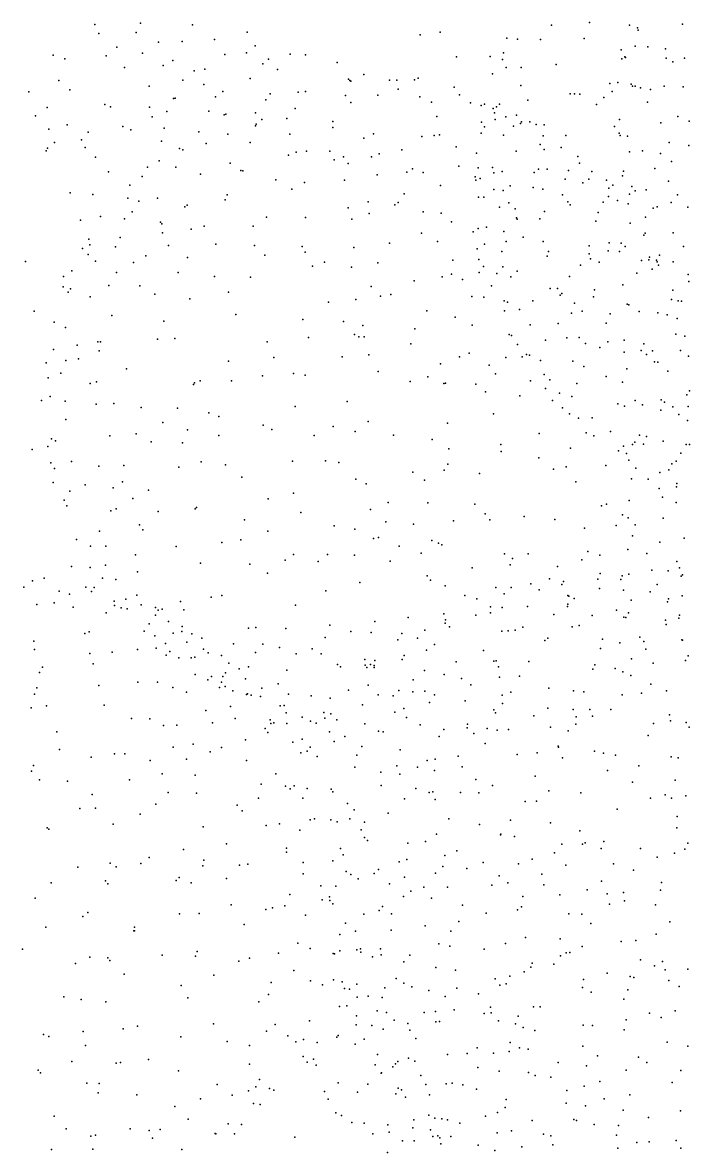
# Model space of a CAD drawing. Header units: metres. Extents: x -23.9 to 23.9, y -28.5 to 28.5.
# Drawn here: x -6.062 to -4.643, y -4.797 to -2.393 of the extents above; entities that cross this region are included whole.
import ezdxf

# ---------------------------------------------------------------- set-up
doc = ezdxf.new("R2010")
doc.units = ezdxf.units.M

msp = doc.modelspace()

# ---------------------------------------------------------------- linework, layer by layer
for p in [(-5.9087, -2.3964, -2.7566), (-5.8109, -2.3939, -2.7975), (-5.7008, -2.3978, -2.8942), (-4.9363, -2.398, -1.1523), (-4.8556, -2.3927, 0.4408), (-4.77, -2.3982, -7.7881), (-4.7534, -2.4041, -1.9426), (-4.6575, -2.3962, -0.9039), (-5.8998, -2.416, -3.7712), (-5.8201, -2.4135, -3.7376), (-5.6537, -2.4284, -3.5714), (-5.5844, -2.4132, 19.7151), (-5.2162, -2.419, 10.4761), (-5.1735, -2.4128, 4.4963), (-5.0313, -2.4259, -1.4204), (-5.0086, -2.4283, -1.6174), (-4.9594, -2.4284, -1.7379), (-4.8666, -2.4262, -1.8662), (-4.7519, -2.4089, -8.0206), (-5.8614, -2.445, -2.8157), (-5.7732, -2.4345, -2.8585), (-5.7227, -2.4331, -3.6383), (-5.567, -2.4425, 7.9294), (-4.7879, -2.451, -7.8647), (-4.7585, -2.4429, -0.9273), (-4.7314, -2.4442, -8.1076), (-4.6939, -2.4485, -7.4996), (-5.9969, -2.4618, -3.756), (-5.972, -2.4699, -2.8016), (-5.8845, -2.4633, -3.7199), (-5.807, -2.458, -3.6805), (-5.7427, -2.4735, -2.942), (-5.6317, -2.4609, -3.48), (-5.5852, -2.4572, -3.0654), (-5.5386, -2.4705, -3.2254), (-5.4925, -2.4596, 3.2967), (-5.4598, -2.4611, 22.5356), (-5.1382, -2.4657, 19.9301), (-5.0667, -2.4651, -0.3066), (-5.0405, -2.4716, -1.3434), (-5.0384, -2.4572, -1.5244), (-4.7867, -2.4697, -1.9564), (-4.7799, -2.4653, -7.731), (-4.7788, -2.4671, -7.9605), (-4.6924, -2.4685, -2.0152), (-4.6778, -2.4759, -8.2089), (-4.6529, -2.4683, -7.4368), (-5.8455, -2.4886, -2.8842), (-5.7629, -2.4841, -3.6096), (-5.6969, -2.4954, 8.2968), (-5.6746, -2.492, -3.0507), (-5.5508, -2.4804, -3.4043), (-5.5196, -2.4922, -3.1087), (-5.3922, -2.4775, 9.6264), (-5.0331, -2.4881, -1.2732), (-5.0009, -2.4881, -1.191), (-4.9266, -2.4818, -1.8229), (-5.9853, -2.5161, -2.8586), (-5.7213, -2.5151, -3.5062), (-5.6761, -2.5248, -3.4192), (-5.5777, -2.5114, 18.9967), (-5.3683, -2.5133, -3.0507), (-5.3657, -2.5157, 11.3042), (-5.3635, -2.5175, -3.2608), (-5.3358, -2.5034, -3.1413), (-5.2814, -2.5151, -3.0416), (-5.2652, -2.5152, -3.1853), (-5.2278, -2.5144, -3.1007), (-5.2199, -2.5108, 18.2224), (-5.0622, -2.5018, -1.456), (-4.8119, -2.5222, 17.1995), (-4.7954, -2.5202, -7.8124), (-4.7669, -2.5238, -8.0343), (-6.0487, -2.5401, -3.6661), (-5.9619, -2.536, -3.654), (-5.7931, -2.528, -2.9706), (-5.6361, -2.5391, -3.353), (-5.535, -2.5444, -3.0599), (-5.4759, -2.541, -2.9514), (-5.4596, -2.5391, -3.3172), (-5.3746, -2.5477, -3.3545), (-5.3059, -2.547, -2.8928), (-5.2624, -2.5347, -3.2992), (-5.1435, -2.5299, -3.1156), (-5.132, -2.5465, -3.006), (-5.0017, -2.5269, -1.7381), (-4.8965, -2.5444, -1.9015), (-4.8874, -2.5444, -0.9814), (-4.876, -2.5453, 8.8822), (-4.807, -2.5391, -0.9207), (-4.7636, -2.5278, -7.6346), (-4.7582, -2.5283, 6.9244), (-4.7469, -2.5315, -2.0105), (-4.7257, -2.5352, -8.1505), (-4.6965, -2.5278, -7.4868), (-4.6562, -2.5293, -8.2509), (-5.8869, -2.567, 17.873), (-5.8751, -2.5718, -2.9959), (-5.7921, -2.5728, -3.4646), (-5.741, -2.5546, 5.9858), (-5.7375, -2.5538, 12.0502), (-5.6514, -2.5506, -0.4396), (-5.5442, -2.557, -2.9794), (-5.3638, -2.5626, 23.2104), (-5.2164, -2.5507, -2.9118), (-5.1917, -2.5624, -3.3538), (-5.1089, -2.5637, -3.2855), (-5.0859, -2.569, -1.4543), (-5.0789, -2.5665, -1.3845), (-5.0531, -2.572, -3.0279), (-5.047, -2.5663, -3.1481), (-4.9867, -2.5576, -1.1096), (-4.8405, -2.5672, 21.9443), (-4.8248, -2.552, -1.9645), (-4.7322, -2.5622, -0.8589), (-6.0345, -2.5915, -2.9575), (-6.0096, -2.5732, -3.6104), (-5.7867, -2.5935, -3.1161), (-5.7554, -2.5819, 20.7989), (-5.6654, -2.5813, 0.8949), (-5.6329, -2.5893, -2.9733), (-5.6297, -2.5878, -3.2662), (-5.5663, -2.5847, 16.2054), (-5.4994, -2.5969, -2.8182), (-5.4818, -2.5754, -3.3974), (-5.1806, -2.5925, -3.4298), (-5.0604, -2.5752, -1.2626), (-5.0578, -2.5851, -2.9471), (-5.0335, -2.5933, -1.1727), (-5.0109, -2.5898, -3.21), (-4.6675, -2.5927, -2.0723), (-6.0065, -2.6198, -3.0253), (-5.9672, -2.6105, -3.5193), (-5.8491, -2.6141, -3.4121), (-5.832, -2.6207, -3.0226), (-5.7606, -2.6173, -3.3965), (-5.5666, -2.6123, 12.7464), (-5.5648, -2.6089, 14.24), (-5.553, -2.5993, -2.8661), (-5.4021, -2.6032, -2.781), (-5.402, -2.6157, -3.4782), (-5.0851, -2.6043, -1.5356), (-5.0789, -2.6143, -2.8535), (-5.0564, -2.5987, -3.3271), (-5.0172, -2.6133, 21.477), (-5.0025, -2.6076, -3.2801), (-5, -2.6036, 23.4241), (-4.9824, -2.6039, -3.0703), (-4.9686, -2.6099, -1.831), (-4.952, -2.6101, -1.0376), (-4.8022, -2.6142, -7.8479), (-4.7912, -2.5992, -7.7181), (-4.7034, -2.6064, -7.4881), (-4.6432, -2.6023, -8.2788), (-5.937, -2.6421, -3.0941), (-5.9226, -2.6259, -3.4515), (-5.7666, -2.6448, -3.0115), (-5.687, -2.6251, 13.7235), (-5.6256, -2.6304, -2.8625), (-5.4931, -2.6299, -3.4748), (-5.3356, -2.6385, -3.5248), (-5.3152, -2.6292, -2.731), (-5.2126, -2.6349, -2.7443), (-5.1863, -2.6332, -3.4892), (-5.1744, -2.6318, 17.0068), (-5.086, -2.6282, -1.3411), (-5.0385, -2.6322, -1.7187), (-4.9538, -2.6336, -3.0032), (-4.9058, -2.6327, -1.9187), (-4.7924, -2.6283, -7.9204), (-4.7904, -2.6328, -0.8826), (-4.7742, -2.6341, -8.0193), (-6.0117, -2.6658, -3.2764), (-6.0093, -2.6598, -3.156), (-5.9944, -2.6478, -3.4182), (-5.9289, -2.6587, -3.3185), (-5.7281, -2.6606, -2.9343), (-5.7208, -2.6632, 14.949), (-5.6715, -2.65, -3.3499), (-5.578, -2.6481, -3.4511), (-5.4797, -2.6684, -3.5375), (-5.4576, -2.6665, 7.1772), (-5.408, -2.6667, -3.55), (-5.2549, -2.6637, -3.5472), (-5.1392, -2.6572, -2.7415), (-5.0113, -2.666, -1.111), (-4.9601, -2.652, -2.9253), (-4.9518, -2.663, -3.3288), (-4.9159, -2.6584, -3.2266), (-4.77, -2.6677, -7.6594), (-4.7424, -2.6656, -8.099), (-4.6861, -2.6479, -8.2076), (-4.6437, -2.6542, -7.4124), (-5.9068, -2.6789, -3.2004), (-5.7713, -2.6872, 4.8401), (-5.6205, -2.6922, 3.6055), (-5.4962, -2.6752, -2.7037), (-5.3992, -2.6845, 15.0724), (-5.3794, -2.6785, -2.6685), (-5.3688, -2.6928, 10.3431), (-5.3191, -2.6785, -3.5805), (-5.3032, -2.6722, 14.683), (-5.0956, -2.6704, -1.5099), (-4.8804, -2.6776, 5.3546), (-4.877, -2.6922, -2.97), (-4.7042, -2.6711, -2.0687), (-4.6811, -2.688, -7.4729), (-5.8791, -2.7102, -3.1098), (-5.796, -2.7005, -2.9606), (-5.7363, -2.7004, -2.8668), (-5.6833, -2.7155, -2.7805), (-5.5978, -2.7074, -2.7205), (-5.5935, -2.7085, -3.5256), (-5.3076, -2.7165, -0.4286), (-5.2445, -2.7112, -2.6391), (-5.2324, -2.7043, 15.965), (-5.2096, -2.712, -3.5979), (-5.1336, -2.6984, -3.5545), (-5.0926, -2.7017, -2.7069), (-5.0617, -2.7011, -3.5146), (-5.059, -2.7123, -1.2048), (-5.0412, -2.7097, -1.7373), (-4.973, -2.712, -1.8461), (-4.9643, -2.7044, -1.0355), (-4.9454, -2.7045, -3.4142), (-4.9002, -2.7076, -3.3463), (-4.8503, -2.7093, -3.2177), (-4.783, -2.7091, -7.7558), (-4.716, -2.703, -8.1533), (-5.834, -2.7389, -3.243), (-5.8078, -2.7205, -3.3241), (-5.523, -2.7274, -3.5892), (-5.4618, -2.7329, 16.6633), (-5.3772, -2.7278, -3.6239), (-5.1723, -2.7396, -2.6224), (-5.0985, -2.7207, -1.3586), (-5.0971, -2.7278, -1.554), (-5.0884, -2.7243, 3.631), (-5.0241, -2.74, 14.4005), (-4.907, -2.7263, -2.8422), (-4.8694, -2.734, -1.9694), (-4.8568, -2.7261, 3.032), (-4.8194, -2.7284, -3.1042), (-4.806, -2.7386, -2.0143), (-4.7853, -2.7185, -7.8936), (-4.6873, -2.7304, -0.8107), (-5.9606, -2.7547, -0.2419), (-5.9125, -2.7585, 0.7383), (-5.6266, -2.7593, -2.6733), (-5.4889, -2.7469, -2.6191), (-5.2502, -2.7574, -3.6441), (-5.0919, -2.764, -2.6402), (-5.0805, -2.7643, -1.6274), (-5.0592, -2.748, -3.5742), (-5.0394, -2.7498, 6.2008), (-4.9753, -2.7439, -3.5009), (-4.9549, -2.747, 17.9292), (-4.9128, -2.7594, -3.4539), (-4.8147, -2.7628, -3.2803), (-4.8145, -2.745, -3.0345), (-4.7701, -2.7579, -7.9504), (-4.7651, -2.7418, -0.8496), (-4.7579, -2.7508, -8.0197), (-4.7345, -2.7489, -2.0617), (-4.6684, -2.7591, -7.4768), (-5.838, -2.7663, 8.6135), (-5.8144, -2.7728, 17.5574), (-5.7752, -2.7667, -3.4293), (-5.717, -2.7846, -2.7359), (-5.7122, -2.7812, 5.2653), (-5.6313, -2.77, -3.5761), (-5.3691, -2.7872, -3.6704), (-5.3264, -2.7739, 0.8771), (-5.27, -2.7804, 12.927), (-5.2629, -2.7755, -2.5827), (-5.0468, -2.7856, -1.7165), (-5.0272, -2.7765, -1.1269), (-5.0137, -2.789, -1.7832), (-4.9018, -2.7739, -0.9589), (-4.8967, -2.7806, -2.7823), (-4.8266, -2.7746, -2.9137), (-4.7958, -2.7714, -3.2053), (-4.7731, -2.7783, -7.8172), (-4.7202, -2.7875, -8.0887), (-4.7112, -2.7851, -7.566), (-4.6815, -2.7759, -8.1742), (-4.6458, -2.7856, -2.0922), (-5.9388, -2.8133, 4.5097), (-5.8963, -2.8057, -3.1194), (-5.8454, -2.8101, -2.891), (-5.8289, -2.7952, -3.3632), (-5.5433, -2.8071, -2.5993), (-5.4603, -2.8075, -2.5702), (-5.3612, -2.8112, 3.991), (-5.3244, -2.799, 9.7972), (-5.2093, -2.7954, 22.0538), (-5.1708, -2.7984, -3.6598), (-5.0106, -2.8083, -2.647), (-5.0094, -2.811, -3.5955), (-4.9612, -2.8105, -1.0383), (-4.951, -2.7945, -2.7141), (-4.8369, -2.7967, -3.387), (-4.7364, -2.807, -7.6556), (-5.7686, -2.8175, -3.4867), (-5.7659, -2.8207, 19.8805), (-5.7034, -2.8325, -3.5669), (-5.6756, -2.8258, -2.6562), (-5.5715, -2.8258, 17.9258), (-5.1495, -2.8169, 8.6821), (-5.0927, -2.8307, -1.3773), (-5.0748, -2.8284, -2.6004), (-5.0381, -2.837, -1.1688), (-4.842, -2.8155, -1.9784), (-4.7686, -2.8195, -3.249), (-5.921, -2.8533, -3.1801), (-5.8545, -2.85, 12.3642), (-5.7647, -2.8405, -2.7278), (-5.2131, -2.841, -2.5442), (-5.1787, -2.8586, 6.9724), (-5.1027, -2.8381, -3.6598), (-5.0329, -2.8586, -1.7307), (-4.9969, -2.8491, -1.0975), (-4.9539, -2.8585, -2.6518), (-4.7395, -2.8449, -7.7311), (-4.7367, -2.8406, -7.9843), (-4.6771, -2.8404, -7.5378), (-5.9346, -2.8735, -3.0571), (-5.919, -2.8657, -3.2546), (-5.8645, -2.8702, -2.8347), (-5.7515, -2.8669, 5.8317), (-5.6509, -2.8643, -3.6313), (-5.5686, -2.8671, -2.5676), (-5.4671, -2.8695, -2.5279), (-5.4608, -2.8813, -3.7227), (-5.3568, -2.8716, -2.5107), (-5.2809, -2.862, -2.5198), (-5.0945, -2.8742, -1.4555), (-5.0788, -2.8646, -1.5997), (-5.0417, -2.8797, 11.2029), (-4.9428, -2.8802, -1.8658), (-4.856, -2.8851, -3.5173), (-4.8559, -2.8678, -0.9314), (-4.8153, -2.8786, -3.4551), (-4.8138, -2.8618, -2.8051), (-4.7912, -2.8799, 19.9539), (-4.788, -2.8623, -2.0093), (-4.7792, -2.8693, -0.8779), (-4.6556, -2.869, -2.0787), (-6.0562, -2.9014, 9.7584), (-5.9225, -2.8863, -2.9485), (-5.9067, -2.9005, -3.3502), (-5.826, -2.9031, -2.746), (-5.7999, -2.8891, -3.5214), (-5.7111, -2.8926, -3.6079), (-5.5463, -2.8876, -3.6973), (-5.4197, -2.9024, 14.0216), (-5.3057, -2.904, 17.2742), (-5.1466, -2.8981, 11.5504), (-5.0913, -2.8971, -2.5464), (-4.9456, -2.8896, -1.0326), (-4.8746, -2.9091, -2.6829), (-4.8534, -2.8952, -1.958), (-4.8346, -2.9025, -2.7403), (-4.7447, -2.8992, -2.9039), (-4.7294, -2.8979, -7.8145), (-4.7276, -2.8918, -2.0472), (-4.7128, -2.8987, -3.2243), (-4.7115, -2.9018, -3.0184), (-4.7087, -2.9093, -7.9683), (-4.7062, -2.8875, -7.6561), (-4.6776, -2.9022, -8.0718), (-5.9749, -2.9331, 14.8187), (-5.9575, -2.9213, 20.3955), (-5.8623, -2.9248, -3.4589), (-5.7313, -2.9243, -2.6347), (-5.6539, -2.933, -3.667), (-5.4453, -2.9114, 4.6214), (-5.362, -2.913, -3.7494), (-5.149, -2.9284, -2.5103), (-5.0905, -2.9243, 2.8219), (-5.0808, -2.9119, -3.6968), (-5.0524, -2.9268, -1.6303), (-5.04, -2.9125, -1.2129), (-5.0226, -2.9337, -1.7067), (-5.0093, -2.9219, -1.1415), (-4.8979, -2.9328, -3.5907), (-4.7547, -2.9259, -3.3885), (-4.7221, -2.9176, -3.3007), (-4.6455, -2.9292, -7.5757), (-5.9756, -2.9554, -3.1208), (-5.8785, -2.9521, -2.7897), (-5.8127, -2.9533, -2.6975), (-5.5768, -2.9348, 6.1385), (-5.3203, -2.9545, -2.4743), (-5.2288, -2.9423, -2.4894), (-5.1689, -2.934, -3.7402), (-5.1256, -2.9396, 17.627), (-5.0642, -2.9533, -1.5153), (-4.7842, -2.9506, -0.9086), (-4.6438, -2.9437, -2.0618), (-5.9655, -2.9666, -3.2412), (-5.9601, -2.9595, -2.9775), (-5.9181, -2.9763, -2.8434), (-5.7806, -2.9707, -3.5911), (-5.7059, -2.9807, -2.5913), (-5.6242, -2.9664, -2.5424), (-5.3526, -2.9818, -3.7747), (-5.3006, -2.9748, 6.6088), (-5.2784, -2.9717, -3.7683), (-5.1059, -2.9754, 15.6727), (-5.0803, -2.9771, -3.7232), (-4.9393, -2.9585, -1.8294), (-4.9235, -2.9585, -2.6201), (-4.9178, -2.9726, 23.4036), (-4.9146, -2.9693, 2.5105), (-4.8466, -2.9764, -3.5622), (-4.8445, -2.9615, -1.9354), (-4.6782, -2.9622, -3.1191), (-5.4108, -2.9879, -2.4712), (-5.0373, -2.9847, -1.2775), (-5.03, -2.9876, -2.5345), (-5.0043, -3.0036, -1.6816), (-4.9761, -2.9847, -1.7616), (-4.887, -2.9902, -1.8822), (-4.7752, -2.9919, -2.7698), (-4.7719, -2.9936, 0.1948), (-4.6809, -2.9819, -3.0353), (-4.6667, -2.9848, -7.785), (-4.6592, -2.9854, -7.9429), (-6.0377, -3.0071, -2.6235), (-5.8724, -3.0159, -2.7436), (-5.7614, -3.028, 6.8059), (-5.6085, -3.014, -3.7249), (-5.4655, -3.0248, -3.7768), (-5.3794, -3.0286, 21.806), (-5.202, -3.0064, 15.1775), (-5.141, -3.02, -2.4805), (-5.0366, -3.0062, 20.6937), (-4.8937, -3.0109, -3.6225), (-4.8708, -3.007, -0.999), (-4.8117, -3.0126, -0.9552), (-4.7495, -3.0076, -3.4442), (-4.7099, -3.0101, -3.3597), (-4.6902, -3.0147, -2.9321), (-4.669, -3.0223, -3.2253), (-5.9949, -3.0304, -3.0592), (-5.9706, -3.0419, -3.3232), (-5.3376, -3.0371, -2.4456), (-5.2274, -3.0443, 23.2653), (-5.1054, -3.0368, 0.7012), (-4.9814, -3.0361, -1.1873), (-4.9223, -3.0334, -1.0845), (-4.8198, -3.0326, -2.6822), (-5.9018, -3.0719, -0.0193), (-5.8966, -3.0719, -3.4856), (-5.7751, -3.0665, 14.0907), (-5.7381, -3.065, -3.6567), (-5.5413, -3.0723, -3.7637), (-5.4539, -3.0633, 22.9379), (-5.3556, -3.0568, 16.1182), (-5.3467, -3.0613, -3.7993), (-5.3352, -3.0613, 5.1604), (-5.2354, -3.0762, -3.7926), (-5.0265, -3.0568, 13.987), (-5.0212, -3.059, -1.3616), (-5.0088, -3.0775, -1.5279), (-4.9492, -3.0684, -1.7338), (-4.9036, -3.064, -2.5949), (-4.8776, -3.0627, 14.9795), (-4.8642, -3.0757, -1.0454), (-4.8165, -3.072, -0.994), (-4.7816, -3.0687, -3.5167), (-4.7397, -3.0765, 14.3082), (-4.6716, -3.0555, -3.2905), (-4.6525, -3.0601, -0.8852), (-5.9965, -3.0887, -2.9867), (-5.9459, -3.0794, -2.8346), (-5.8994, -3.0913, 16.5815), (-5.3252, -3.1, -0.2108), (-5.1114, -3.0961, -2.476), (-4.9897, -3.0989, -2.5297), (-4.983, -3.1006, -1.2984), (-4.8333, -3.0842, -1.8694), (-4.7816, -3.0939, 10.7087), (-4.7451, -3.0906, -1.9382), (-4.7339, -3.0988, -0.952), (-4.721, -3.0911, 5.4857), (-4.6617, -3.0907, -2.9674), (-6.0123, -3.1171, -3.0969), (-5.97, -3.1117, -3.35), (-5.9435, -3.1083, -3.4233), (-5.6241, -3.1135, -2.5023), (-5.5273, -3.1058, -2.4688), (-5.3816, -3.1044, -2.4413), (-5.1726, -3.1188, 10.4769), (-5.1318, -3.104, -3.7735), (-5.0693, -3.1215, 12.8939), (-5.0334, -3.1058, -3.7387), (-4.9988, -3.1038, -1.4227), (-4.9599, -3.1121, -1.6336), (-4.8907, -3.1133, -1.7758), (-4.8677, -3.1248, -2.6121), (-4.7171, -3.1144, 8.3712), (-4.7097, -3.1155, -3.4177), (-4.6449, -3.1024, -3.1404), (-6.008, -3.1489, -3.0273), (-5.9809, -3.1392, -2.9133), (-5.8408, -3.1296, -2.6639), (-5.5518, -3.1447, -3.7685), (-5.4857, -3.1394, -3.7911), (-5.4608, -3.1433, -2.4458), (-5.305, -3.1356, -2.4342), (-5.1993, -3.1466, 3.1516), (-5.0557, -3.1402, -2.4906), (-4.9521, -3.1418, -0.0908), (-4.8199, -3.1463, -1.0717), (-4.7758, -3.1293, -1.8817), (-4.6889, -3.1344, -2.8755), (-5.9183, -3.1606, -3.473), (-5.9046, -3.1573, 5.6495), (-5.6981, -3.163, 4.329), (-5.6963, -3.1595, -3.6996), (-5.6839, -3.1551, -2.5337), (-5.6174, -3.1554, -3.7465), (-5.2369, -3.1564, -3.8019), (-5.1652, -3.1611, -2.4497), (-5.1618, -3.1604, 9.6574), (-5.0974, -3.162, 21.1203), (-4.9808, -3.155, 4.1662), (-4.9492, -3.1716, -1.4064), (-4.9401, -3.153, -1.2802), (-4.8826, -3.1609, -1.1607), (-4.785, -3.1583, -2.701), (-6.0221, -3.1971, -3.1365), (-6.0035, -3.1885, -3.2798), (-5.0766, -3.1787, 5.3677), (-5.0035, -3.1873, -3.7334), (-4.9339, -3.1971, -2.5544), (-4.9189, -3.1812, -1.6156), (-4.8928, -3.1882, -3.6572), (-4.7579, -3.1971, -3.5093), (-4.7028, -3.1954, -2.8162), (-4.6483, -3.1849, -3.2534), (-4.6427, -3.1766, -6.6949), (-5.9719, -3.1986, -2.8692), (-5.9055, -3.2051, -2.7442), (-5.8678, -3.2034, -3.5516), (-5.8101, -3.2116, -3.6159), (-5.7321, -3.213, 10.1392), (-5.4819, -3.2101, -3.7974), (-5.3713, -3.1993, -2.4299), (-4.913, -3.2129, -1.5033), (-4.7954, -3.2038, -1.1074), (-4.7808, -3.2092, -1.7923), (-4.7424, -3.2065, -2.7562), (-4.7036, -3.2179, -3.4209), (-4.6956, -3.2005, -1.8797), (-4.6777, -3.2105, -3.3499), (-4.6455, -3.2095, -3.0137), (-5.9705, -3.2373, -3.3633), (-5.7634, -3.2442, 13.5242), (-5.6655, -3.2233, -3.7227), (-5.6447, -3.2309, 6.3756), (-5.3267, -3.2415, 11.6786), (-5.1574, -3.2452, -2.4538), (-5.0594, -3.2255, -3.7554), (-4.8983, -3.2253, -1.3737), (-4.8789, -3.2343, -1.3034), (-4.8496, -3.234, -3.6163), (-4.6654, -3.2265, -2.932), (-4.6468, -3.2397, -3.2081), (-5.8204, -3.2681, -2.6441), (-5.7112, -3.2595, -2.5559), (-5.5501, -3.2494, 8.9196), (-5.5316, -3.2588, -3.7744), (-5.4008, -3.2527, 13.8611), (-5.3544, -3.2632, -3.8062), (-4.9622, -3.267, -3.6965), (-4.8626, -3.2662, -1.4654), (-4.8109, -3.2631, -2.6698), (-6.0006, -3.2789, -2.9962), (-5.992, -3.2832, -3.287), (-5.8766, -3.2722, -2.7168), (-5.7887, -3.2849, -3.6265), (-5.7219, -3.2871, -3.6742), (-5.6444, -3.2714, -2.5111), (-5.4412, -3.2712, -3.7955), (-5.2725, -3.2709, -3.8019), (-5.1901, -3.2799, -3.7916), (-5.0438, -3.2906, -2.4994), (-4.8465, -3.272, -1.3898), (-4.783, -3.294, -1.6189), (-4.7638, -3.2909, -2.7431), (-4.7592, -3.2857, -1.2125), (-4.7488, -3.2709, -1.7328), (-4.7401, -3.2901, -3.4645), (-4.7342, -3.2734, -1.1412), (-4.6983, -3.2836, -2.8574), (-4.6499, -3.2908, -3.0565), (-4.6427, -3.2908, -1.1057), (-6.0415, -3.301, 15.059), (-6.0084, -3.2947, -3.1604), (-5.1545, -3.2997, 22.4689), (-5.0432, -3.3055, -3.7401), (-4.896, -3.2986, -2.5956), (-4.7939, -3.3039, -1.5357), (-4.7767, -3.3098, -1.3151), (-4.661, -3.3093, -3.2633), (-6.0019, -3.3297, -3.0577), (-5.9941, -3.3421, -3.239), (-5.9584, -3.3271, -2.8742), (-5.8996, -3.3369, -3.4781), (-5.847, -3.3357, -3.5536), (-5.7296, -3.339, 12.9272), (-5.6823, -3.3277, -2.5455), (-5.6303, -3.3339, -3.7304), (-5.4879, -3.3259, -3.7821), (-5.4174, -3.3258, 10.0677), (-5.3892, -3.3291, -3.7948), (-5.157, -3.3324, -2.464), (-4.963, -3.319, -2.5518), (-4.905, -3.3381, -3.6462), (-4.8203, -3.3354, -3.5699), (-4.7719, -3.3242, -1.3907), (-4.7568, -3.3408, -1.4595), (-4.6804, -3.332, -1.2185), (-4.671, -3.3265, -1.6968), (-5.5955, -3.3604, -2.5044), (-5.353, -3.3643, -2.4501), (-5.2318, -3.3499, -2.4532), (-5.1651, -3.3454, 2.6209), (-5.0896, -3.3526, -2.4913), (-4.9321, -3.3433, 23.0868), (-4.7662, -3.3637, -3.481), (-4.7305, -3.3643, 9.8191), (-4.7058, -3.3505, -1.6027), (-4.6864, -3.3446, -3.3299), (-5.9972, -3.3719, -3.1351), (-5.9617, -3.3899, -2.9316), (-5.9288, -3.3762, -3.4129), (-5.8691, -3.3827, 16.0802), (-5.8498, -3.37, -2.7068), (-5.7944, -3.3879, -2.6474), (-5.3311, -3.3747, 4.6094), (-5.2063, -3.3667, 8.5956), (-4.8847, -3.37, -2.6198), (-4.7071, -3.3842, -2.8901), (-4.6702, -3.3806, -3.2151), (-4.6698, -3.3738, -1.3681), (-5.9738, -3.4091, -3.0162), (-5.8276, -3.4055, -3.5445), (-5.5395, -3.4066, -2.501), (-5.4858, -3.3946, -3.7639), (-5.2838, -3.4138, -3.7718), (-4.7707, -3.41, -2.781), (-4.7002, -3.4025, 22.6727), (-4.6712, -3.4138, -3.1107), (-5.9682, -3.421, -3.2365), (-5.8742, -3.4317, -2.7778), (-5.8628, -3.4278, -3.4822), (-5.7735, -3.4332, -3.5917), (-5.6948, -3.4275, -3.6519), (-5.692, -3.4249, -2.5865), (-5.4702, -3.4355, -2.4889), (-5.3218, -3.4291, -2.4706), (-5.1995, -3.415, -2.4799), (-5.0998, -3.4178, 4.3632), (-5.0776, -3.4385, -3.7131), (-4.8301, -3.4215, -2.7042), (-4.8189, -3.4175, -3.5241), (-5.8131, -3.4615, -2.7115), (-5.5897, -3.4513, -3.7033), (-5.2889, -3.4555, 12.6318), (-5.2298, -3.4601, 22.068), (-5.1449, -3.4532, -3.734), (-5.0677, -3.4513, -2.5376), (-4.9948, -3.444, -2.5727), (-4.9295, -3.4505, -2.6228), (-4.7854, -3.4404, -3.4637), (-4.7734, -3.4466, 10.6976), (-4.7581, -3.4619, -0.2262), (-4.6986, -3.4476, -3.2515), (-5.8983, -3.4751, 6.1852), (-5.8059, -3.4723, -3.5339), (-5.5404, -3.4751, -2.5277), (-5.3987, -3.4637, -2.4904), (-5.3549, -3.4711, 21.6902), (-4.8661, -3.4691, 22.3352), (-4.7987, -3.4634, 21.0575), (-4.7639, -3.485, -2.8476), (-5.9472, -3.4929, -3.0441), (-5.9175, -3.5072, -2.936), (-5.8848, -3.5068, -3.3861), (-5.7353, -3.5078, -2.656), (-5.6379, -3.4991, -3.6623), (-5.5976, -3.4936, 3.2877), (-5.3153, -3.4908, -3.7484), (-5.3046, -3.4884, 3.8174), (-5.2608, -3.5068, -2.5066), (-5.1908, -3.4948, 3.2323), (-5.1767, -3.501, 11.4694), (-5.1697, -3.5044, -2.5185), (-4.7059, -3.4985, -3.179), (-4.6541, -3.4897, 14.4835), (-5.8221, -3.5256, -2.7713), (-5.4856, -3.5251, -3.7087), (-5.4129, -3.5251, -3.7206), (-5.3559, -3.5259, -2.513), (-5.2138, -3.5217, -3.7188), (-5.0364, -3.5236, 15.1409), (-5.019, -3.5333, -3.6386), (-4.986, -3.5233, 3.5969), (-4.8587, -3.5185, -2.7304), (-4.8336, -3.5263, 12.4545), (-4.7739, -3.5143, 14.1656), (-4.7332, -3.5226, -3.3536), (-5.958, -3.5507, 14.2672), (-5.918, -3.5522, -3.144), (-5.8859, -3.5473, -3.3142), (-5.6833, -3.5433, 15.8022), (-5.5786, -3.5451, -2.5847), (-5.503, -3.537, -2.5481), (-5.4331, -3.5394, -2.5336), (-5.2796, -3.5393, 1.0095), (-5.1049, -3.5529, -3.6625), (-5.0246, -3.5468, -2.6088), (-4.9233, -3.5502, -3.5485), (-4.8717, -3.5361, 18.0367), (-4.7226, -3.5585, -3.4164), (-4.6697, -3.5397, -3.0773), (-4.6637, -3.5529, -3.3222), (-6.0409, -3.5806, -6.3952), (-6.0162, -3.5752, -6.3129), (-5.8922, -3.5752, -3.0296), (-5.8637, -3.5781, -2.9258), (-5.8173, -3.5618, -3.4403), (-5.5412, -3.5643, -3.6586), (-5.2013, -3.5704, -2.5584), (-5.1942, -3.5792, -3.6757), (-4.9407, -3.5767, 9.5834), (-4.9108, -3.5821, -6.8727), (-4.8376, -3.577, -6.8339), (-4.8325, -3.5655, -3.5292), (-4.789, -3.5779, -6.755), (-4.7855, -3.5703, -2.8997), (-4.7718, -3.5666, -3.4738), (-4.6881, -3.5594, 10.3741), (-4.6602, -3.5708, -6.8297), (-4.6573, -3.5683, -2.9876), (-6.0599, -3.5943, -6.4907), (-5.984, -3.6032, -6.4912), (-5.9279, -3.5942, -6.3823), (-5.9156, -3.6037, -6.2071), (-5.9097, -3.5948, -6.3029), (-5.4169, -3.6023, -2.5752), (-5.3446, -3.5846, -3.6891), (-5.1625, -3.5916, 12.2586), (-5.0545, -3.595, -6.7797), (-5.0222, -3.5949, -6.8742), (-4.9805, -3.587, -6.7015), (-4.9622, -3.6001, -2.7038), (-4.9141, -3.5884, -6.6229), (-4.8344, -3.597, -6.5957), (-4.7828, -3.6009, -6.9469), (-4.7265, -3.6043, -6.6102), (-4.7112, -3.5884, -6.7568), (-5.9948, -3.6278, -6.5643), (-5.9625, -3.6091, -6.134), (-5.8676, -3.6242, -6.4569), (-5.8421, -3.6196, -3.2974), (-5.819, -3.6112, 3.9101), (-5.7258, -3.6248, -3.4807), (-5.6605, -3.6159, -3.555), (-5.6384, -3.6118, -2.6613), (-5.121, -3.6124, -2.6144), (-5.095, -3.6195, -6.8685), (-5.0368, -3.6084, -3.5927), (-4.9017, -3.6119, -6.9972), (-4.9017, -3.6303, -2.7945), (-4.8994, -3.6135, -6.5457), (-4.8881, -3.6186, 2.4212), (-4.767, -3.6222, -6.5465), (-4.6895, -3.6256, -3.5386), (-4.6875, -3.6195, -6.9466), (-4.6579, -3.6131, -6.7064), (-6.0322, -3.6312, 4.3255), (-5.9545, -3.6367, -6.0593), (-5.884, -3.6488, 8.8463), (-5.8669, -3.6331, -6.1452), (-5.8522, -3.6381, -3.1846), (-5.8393, -3.6406, -2.9811), (-5.8096, -3.6321, -6.3509), (-5.7792, -3.6376, 7.2462), (-5.7791, -3.6538, -6.4293), (-5.7739, -3.6431, -2.8347), (-5.7654, -3.6412, -3.4247), (-5.7191, -3.6423, -2.7714), (-5.4811, -3.6326, -3.6354), (-5.1653, -3.6513, -6.6241), (-5.0975, -3.6542, -6.547), (-5.0663, -3.6363, 4.7444), (-5.0658, -3.649, -7.0188), (-5.0412, -3.6374, -2.6696), (-4.9873, -3.6355, -7.0355), (-4.9316, -3.6528, -6.4549), (-4.9022, -3.6353, -7.0637), (-4.8498, -3.6546, -2.8795), (-4.7981, -3.6435, -7.0721), (-4.7727, -3.649, -6.4695), (-4.6639, -3.6537, -6.5295), (-5.7924, -3.6724, -2.9304), (-5.7514, -3.6675, -6.243), (-5.7224, -3.6783, -6.3081), (-5.4083, -3.6754, -2.6317), (-5.3122, -3.6671, -2.6138), (-5.2413, -3.6592, -2.6164), (-5.1626, -3.6713, -2.644), (-5.1616, -3.6642, 8.8073), (-5.1536, -3.6787, -7.0053), (-4.8926, -3.6787, -3.6045), (-4.8771, -3.6756, -6.4106), (-4.7826, -3.658, -3.5992), (-4.7779, -3.6587, -2.9079), (-4.6933, -3.6643, -7.0743), (-4.6922, -3.6738, 5.084), (-4.6651, -3.6604, -3.6047), (-5.9294, -3.6932, -6.6714), (-5.9202, -3.6895, -5.9743), (-5.8036, -3.688, -3.0345), (-5.7805, -3.6981, -6.0683), (-5.7416, -3.6921, -6.4854), (-5.7229, -3.6884, -6.3984), (-5.7017, -3.6936, 0.2628), (-5.6803, -3.7028, -3.4302), (-5.5811, -3.6813, -2.7031), (-5.5657, -3.6802, 5.4237), (-5.5021, -3.6821, -3.5827), (-5.4183, -3.7015, -3.5822), (-5.3633, -3.6886, 13.9386), (-5.3203, -3.6906, -3.6052), (-5.2549, -3.6931, -6.7438), (-5.2216, -3.7027, -6.585), (-5.2061, -3.6861, -3.6037), (-5.0418, -3.6879, -7.1142), (-5.0288, -3.6875, -3.5825), (-5.0139, -3.6862, -6.4238), (-4.9973, -3.6798, -2.7092), (-4.9441, -3.7026, -6.3857), (-4.7485, -3.7006, -3.6674), (-6.0384, -3.7092, -5.9151), (-6.0368, -3.7269, -6.745), (-5.7775, -3.7245, -3.12), (-5.7583, -3.7139, -3.2772), (-5.7123, -3.7117, -2.8813), (-5.6768, -3.7263, -6.1975), (-5.613, -3.7147, -3.4732), (-5.5511, -3.716, -3.509), (-5.5154, -3.7229, -2.7212), (-5.4457, -3.7253, -2.6968), (-5.2633, -3.7065, -6.8564), (-5.1853, -3.7162, -6.4899), (-4.9504, -3.7078, -7.1688), (-4.8323, -3.7247, -3.6844), (-4.8279, -3.7051, -7.1723), (-4.7911, -3.7126, -6.3731), (-4.74, -3.7103, -7.1614), (-4.7352, -3.726, -2.831), (-4.6587, -3.7063, -6.4325), (-4.6574, -3.7069, -3.6698), (-5.9189, -3.7355, -5.9092), (-5.8716, -3.7328, -6.6943), (-5.8174, -3.7273, -5.9803), (-5.7563, -3.7389, -6.6225), (-5.7486, -3.7311, -3.0276), (-5.7298, -3.7444, -3.2133), (-5.7032, -3.7451, -6.0865), (-5.6958, -3.7434, -6.5325), (-5.6675, -3.7342, -6.4474), (-5.6389, -3.7401, -6.2839), (-5.5661, -3.7332, 18.738), (-5.4798, -3.7361, -3.5219), (-5.4267, -3.736, 15.0949), (-5.3338, -3.7485, -6.7531), (-5.3123, -3.7505, -3.5401), (-5.2542, -3.7484, -6.5304), (-5.2499, -3.7398, -7.0057), (-5.2021, -3.7285, -7.0592), (-5.0807, -3.7288, -6.3984), (-5.0544, -3.7511, -3.6595), (-4.7661, -3.7469, 8.1238), (-4.6512, -3.7501, -6.3747), (-4.6454, -3.7407, -2.8302), (-6.0199, -3.7649, -5.8457), (-5.9119, -3.7576, -6.7531), (-5.6232, -3.756, -6.3657), (-5.6011, -3.7685, -2.8511), (-5.5812, -3.7638, -3.4217), (-5.5, -3.7708, -2.7807), (-5.3915, -3.7587, -3.5081), (-5.3851, -3.764, 4.1634), (-5.3332, -3.7603, -6.8794), (-5.3293, -3.7651, -6.618), (-5.3215, -3.7587, -2.7215), (-5.3141, -3.7609, -6.9469), (-5.3139, -3.7656, 12.9308), (-5.2065, -3.7714, -7.1213), (-5.1392, -3.7532, -7.1491), (-5.0593, -3.7519, -7.1955), (-5.0488, -3.764, -2.7951), (-4.9844, -3.7522, -6.3232), (-4.8485, -3.7692, -2.7855), (-4.8442, -3.7599, -6.3012), (-4.8004, -3.7677, -3.7458), (-4.7845, -3.7744, -7.2529), (-4.7195, -3.7558, -3.7457), (-6.0259, -3.776, -6.8012), (-5.8168, -3.7965, -6.7484), (-5.7751, -3.7966, -5.9148), (-5.6945, -3.78, -3.1375), (-5.6677, -3.7919, -3.0568), (-5.6604, -3.7845, -3.2703), (-5.639, -3.7967, 14.1106), (-5.636, -3.7843, -2.927), (-5.6305, -3.7765, -6.4975), (-5.5879, -3.7891, -6.2848), (-5.2309, -3.7916, -6.4238), (-5.1648, -3.7802, -3.5671), (-5.1279, -3.7888, -2.8083), (-5.0468, -3.7859, -6.304), (-5.0046, -3.7837, -7.2554), (-4.7677, -3.782, -2.7679), (-6.0369, -3.8223, 7.8036), (-6.0319, -3.8084, 5.4536), (-5.8999, -3.8033, -5.8361), (-5.7421, -3.8077, -6.7017), (-5.7135, -3.8176, -5.9521), (-5.643, -3.8082, -3.1863), (-5.6313, -3.8061, -6.5655), (-5.6144, -3.8147, -6.0926), (-5.5853, -3.8227, -2.9853), (-5.5836, -3.8216, -3.2715), (-5.5532, -3.8091, -2.9037), (-5.5182, -3.7998, -3.3969), (-5.4959, -3.8218, 0.8581), (-5.3685, -3.8137, -2.8098), (-5.3266, -3.8026, -6.5289), (-5.2611, -3.8144, 11.3346), (-5.2317, -3.8173, -2.8252), (-5.2059, -3.8157, -3.507), (-5.1855, -3.8234, 9.6342), (-5.1083, -3.802, -3.6151), (-5.0225, -3.8176, -2.8357), (-4.9417, -3.8095, -2.8012), (-4.8893, -3.8151, 9.3129), (-4.8672, -3.8168, -7.3041), (-4.7445, -3.8203, -3.8022), (-4.7246, -3.801, -6.2777), (-4.6913, -3.815, -7.2691), (-6.0115, -3.847, -5.7773), (-5.8889, -3.8455, 6.7727), (-5.5759, -3.8239, -6.1663), (-5.5555, -3.8272, -6.346), (-5.5139, -3.8471, -3.2653), (-5.5057, -3.8462, -2.9602), (-5.4481, -3.8259, -2.867), (-5.4074, -3.8306, -6.7462), (-5.3383, -3.8451, -7.0678), (-5.3051, -3.8237, -6.4607), (-5.2735, -3.8253, -3.4744), (-5.1962, -3.8399, -7.2127), (-5.1201, -3.8362, -6.2941), (-5.041, -3.8244, 18.6134), (-5.0405, -3.8421, -6.2553), (-4.7861, -3.8238, -6.2513), (-6.0438, -3.851, -6.8653), (-5.6722, -3.8567, -6.6807), (-5.6194, -3.8481, -6.0255), (-5.5011, -3.862, -3.1764), (-5.4674, -3.8708, -3.0521), (-5.4208, -3.8614, -6.8574), (-5.4061, -3.8636, -2.9431), (-5.2701, -3.8601, -7.1591), (-5.2508, -3.8523, 18.8884), (-5.0589, -3.8552, -3.7118), (-5.0555, -3.8615, -7.3006), (-4.974, -3.8681, -3.7734), (-4.9439, -3.8521, -6.2297), (-4.8901, -3.8547, 8.9325), (-4.8841, -3.8701, -0.2594), (-4.8544, -3.8548, -6.2197), (-4.8492, -3.8688, -3.8207), (-4.8098, -3.8548, 4.8095), (-4.6854, -3.8658, -2.7131), (-5.8303, -3.8739, -5.8145), (-5.7912, -3.8744, 19.1962), (-5.7621, -3.8886, -5.8401), (-5.7342, -3.8881, 14.6677), (-5.6582, -3.8833, -5.9417), (-5.61, -3.8737, 12.1101), (-5.5457, -3.8954, -6.6005), (-5.5353, -3.877, -6.19), (-5.5341, -3.8848, -6.5293), (-5.5277, -3.8829, -6.422), (-5.4997, -3.8843, -0.0618), (-5.449, -3.8799, -3.226), (-5.4375, -3.8839, -6.697), (-5.4188, -3.8733, -6.603), (-5.3929, -3.8766, -6.4931), (-5.3337, -3.8849, 9.163), (-5.2452, -3.8717, -6.3529), (-5.2156, -3.8877, -3.5698), (-5.116, -3.8936, -3.6931), (-5.115, -3.8859, -2.8462), (-5.073, -3.8949, 10.8808), (-4.9383, -3.8924, -2.7392), (-4.8842, -3.8857, 2.6672), (-4.7191, -3.8844, 21.7669), (-4.6827, -3.8785, 20.4357), (-4.6493, -3.8826, -6.2486), (-4.643, -3.8923, -3.8449), (-5.9894, -3.9026, -6.8934), (-5.5876, -3.9191, -5.993), (-5.5404, -3.9037, -6.1159), (-5.4672, -3.9179, -6.8092), (-5.4088, -3.902, -3.3023), (-5.376, -3.9122, -3.0764), (-5.3047, -3.9008, -6.3833), (-5.2946, -3.9022, -2.9155), (-5.1756, -3.9125, -6.2627), (-5.1655, -3.8972, -7.2788), (-5.1013, -3.9057, -6.2357), (-5.0517, -3.8989, -2.792), (-5.0275, -3.8971, -6.2115), (-4.9008, -3.8999, -7.3584), (-4.7303, -3.9101, -3.8668), (-5.9836, -3.9397, -5.7166), (-5.7414, -3.935, 7.4515), (-5.6992, -3.9287, -6.7783), (-5.6388, -3.9354, -6.726), (-5.487, -3.9245, -6.2938), (-5.4566, -3.9433, -6.9542), (-5.4497, -3.9346, -6.4616), (-5.3988, -3.9226, 18.3817), (-5.3403, -3.9333, -7.1575), (-5.2584, -3.9404, -7.2456), (-5.0778, -3.9268, -7.3371), (-4.9224, -3.9331, -6.1701), (-4.9211, -3.9352, 1.0018), (-4.8445, -3.9431, -2.6727), (-5.9162, -3.9563, -6.9148), (-5.8664, -3.9494, -5.7454), (-5.8447, -3.9489, -6.8803), (-5.7903, -3.9631, 4.6605), (-5.7135, -3.9606, -5.8238), (-5.6628, -3.9445, -5.876), (-5.5859, -3.9633, 9.9886), (-5.4699, -3.9471, -6.5573), (-5.4349, -3.9545, -7.0264), (-5.3508, -3.9521, -6.3465), (-5.2007, -3.963, 14.8479), (-5.1837, -3.9606, -3.6884), (-5.1351, -3.9538, -2.8129), (-5.0097, -3.9506, -3.8181), (-4.9665, -3.9466, -7.3814), (-4.9129, -3.9576, -3.8626), (-4.8259, -3.9475, -6.1602), (-4.8003, -3.9516, -3.8849), (-4.6814, -3.9555, -2.6534), (-4.6664, -3.9577, -6.189), (-6.0432, -3.9863, 12.0303), (-6.0391, -3.9737, -6.9425), (-5.7648, -3.9918, -6.8621), (-5.5229, -3.9916, -6.0323), (-5.3547, -3.9775, -3.2774), (-5.2997, -3.9883, -3.5198), (-5.2654, -3.9745, -6.288), (-5.2216, -3.9777, 14.2517), (-5.1855, -3.9843, -7.3228), (-5.1266, -3.9768, -3.7505), (-4.8171, -3.9842, -7.4025), (-4.7503, -3.9745, -6.1575), (-6.0265, -4.0046, -5.683), (-5.9665, -4.0071, 5.1493), (-5.8345, -4.0044, 18.2878), (-5.6945, -3.9944, -6.8118), (-5.5546, -4.0138, -6.8642), (-5.2594, -3.9925, -3.6038), (-5.0974, -4.0036, -2.7623), (-4.9708, -3.9965, -6.147), (-4.7636, -4.0092, -2.6346), (-4.6727, -4.0049, -7.3813), (-5.9141, -4.0357, 8.5373), (-5.7521, -4.0313, -5.7657), (-5.6923, -4.0326, -5.8076), (-5.5024, -4.0176, 19.3457), (-5.4924, -4.0236, -6.9566), (-5.4843, -4.0174, -6.1008), (-5.4561, -4.0227, -6.1688), (-5.405, -4.024, -7.1329), (-5.4018, -4.0303, -6.2617), (-5.2989, -4.0168, -2.9955), (-5.2252, -4.0229, -2.8766), (-5.197, -4.0317, -3.7125), (-5.1889, -4.0298, -6.2094), (-5.1301, -4.0312, -7.3675), (-5.091, -4.0324, 18.2451), (-5.0622, -4.0165, -6.16), (-4.9423, -4.0276, -3.8793), (-4.8739, -4.0321, -7.4254), (-4.6941, -4.0361, -3.9229), (-4.65, -4.0384, 6.8754), (-5.7786, -4.056, 9.1047), (-5.6054, -4.0583, -6.826), (-5.5602, -4.0433, -5.9407), (-5.4657, -4.0436, -7.0427), (-5.3706, -4.055, -3.1897), (-5.2492, -4.0449, -7.303), (-5.1838, -4.0466, -2.809), (-4.9926, -4.0505, 3.0353), (-4.9681, -4.05, -2.6679), (-4.7255, -4.0432, -7.4125), (-4.6811, -4.0432, -6.1502), (-5.9402, -4.0652, -5.6718), (-5.9072, -4.0648, -6.9521), (-5.8117, -4.0777, -6.9222), (-5.5947, -4.0703, -5.8769), (-5.4407, -4.0875, -7.119), (-5.3657, -4.0872, -3.4439), (-5.3562, -4.068, -3.0946), (-5.2837, -4.0751, -2.9285), (-5.1547, -4.0873, -3.7786), (-4.7962, -4.067, -7.4293), (-4.6686, -4.0823, -2.6097), (-6.0096, -4.1069, -2.449), (-6.0066, -4.1095, -6.9867), (-5.8693, -4.0991, -5.6842), (-5.6775, -4.1048, -5.7878), (-5.5437, -4.1016, 0.3218), (-5.5156, -4.0978, -6.9722), (-5.4723, -4.1113, -6.0377), (-5.4501, -4.0896, -6.1145), (-5.406, -4.0893, -6.2028), (-5.3924, -4.0936, -3.2714), (-5.3418, -4.1108, -3.534), (-5.3343, -4.0945, -6.279), (-5.0894, -4.0997, -7.4084), (-5.0237, -4.0906, -3.8717), (-4.9384, -4.096, -3.9053), (-4.6695, -4.1066, -3.9448), (-5.3345, -4.1268, -7.2706), (-5.3283, -4.1335, -2.9672), (-5.2046, -4.136, -7.3647), (-5.181, -4.1198, -2.7763), (-5.045, -4.1216, -6.1191), (-5.0441, -4.1198, -2.679), (-5.0149, -4.1249, -7.4382), (-4.8763, -4.1129, -7.4528), (-4.825, -4.1358, -3.9425), (-5.7196, -4.1527, -6.8851), (-5.6282, -4.1404, -6.8273), (-5.5004, -4.1498, -5.9789), (-5.5001, -4.1587, -7.0387), (-5.3853, -4.1506, -7.22), (-5.2421, -4.139, -3.7034), (-5.1379, -4.1552, -3.8064), (-4.9299, -4.1599, -7.4519), (-4.9145, -4.1416, -6.0968), (-4.8706, -4.1415, 5.0485), (-4.8646, -4.1384, -2.6075), (-4.8302, -4.1503, -6.0955), (-4.747, -4.1508, -3.9531), (-4.6525, -4.152, -6.1315), (-4.646, -4.1393, -7.413), (-5.8755, -4.1816, 13.7697), (-5.8108, -4.1827, -5.6923), (-5.7925, -4.1697, -6.9345), (-5.6764, -4.1754, -5.7768), (-5.583, -4.1838, -6.886), (-5.465, -4.1806, -7.1122), (-5.4016, -4.1766, -3.2396), (-5.3796, -4.164, -3.4452), (-5.2608, -4.1792, -2.8608), (-5.2442, -4.1737, 14.5662), (-5.1635, -4.1654, 0.833), (-5.0818, -4.1806, -3.8493), (-5.0063, -4.1831, 15.2133), (-4.9776, -4.1732, -6.1004), (-4.8046, -4.1834, 6.5702), (-4.7116, -4.1692, -2.5883), (-4.6745, -4.1607, 6.0763), (-5.9445, -4.1904, -6.989), (-5.863, -4.1897, -6.9621), (-5.6785, -4.1875, 8.0986), (-5.6006, -4.186, -5.8379), (-5.4649, -4.2045, -6.0276), (-5.3735, -4.1996, -6.208), (-5.3633, -4.2059, -3.5055), (-5.314, -4.2041, -2.9319), (-5.3049, -4.1954, -6.2451), (-5.1832, -4.2031, -7.3882), (-5.1674, -4.1891, 4.7375), (-5.1168, -4.193, 11.4872), (-4.9565, -4.205, -2.6305), (-4.9061, -4.1863, -3.9309), (-4.7619, -4.197, -6.0979), (-6.0013, -4.2235, -5.6358), (-5.886, -4.2195, 4.1198), (-5.8808, -4.2257, 19.4143), (-5.7353, -4.2189, 2.9474), (-5.7292, -4.2122, -5.7346), (-5.7033, -4.2238, -6.884), (-5.6281, -4.2144, -6.8383), (-5.4273, -4.23, -6.1137), (-5.3953, -4.2307, -3.1295), (-5.3476, -4.2152, -7.2705), (-5.2812, -4.226, -3.6656), (-5.2493, -4.2114, -6.2039), (-5.0634, -4.2289, 12.7726), (-5.0474, -4.2088, -2.6684), (-5.0291, -4.2233, 13.2539), (-4.9524, -4.2277, -7.457), (-4.8299, -4.2202, -3.9516), (-4.7023, -4.2227, -7.4426), (-5.4931, -4.2487, -5.9688), (-5.4091, -4.2531, -3.3159), (-5.2514, -4.2524, -7.3489), (-5.2355, -4.2413, -3.7328), (-5.2082, -4.2329, -2.7869), (-5.1575, -4.2332, -3.8042), (-4.9973, -4.253, -6.0935), (-4.9187, -4.2495, -6.0851), (-4.8607, -4.2383, -2.5957), (-4.818, -4.2467, -6.086), (-4.7829, -4.2442, -2.5863), (-4.7042, -4.2392, -3.9646), (-6.0355, -4.2564, -7.0067), (-5.6182, -4.2708, 8.8675), (-5.53, -4.2765, -5.916), (-5.5038, -4.2728, -7.058), (-5.4248, -4.26, -7.1863), (-5.4079, -4.2611, -3.2113), (-5.4018, -4.268, -3.385), (-5.2963, -4.2737, -2.8967), (-5.1916, -4.2566, -6.1585), (-5.1258, -4.2713, 19.2499), (-4.9998, -4.2749, -3.9053), (-4.8126, -4.2694, -7.4627), (-4.7812, -4.2622, 0.1708), (-4.7152, -4.2704, 18.8841), (-5.934, -4.2955, -6.9915), (-5.923, -4.2869, -5.6464), (-5.7284, -4.2895, -6.9032), (-5.6862, -4.2891, -5.7612), (-5.5447, -4.2805, -6.9539), (-5.4603, -4.2928, -7.1296), (-5.3356, -4.2902, -2.9588), (-5.3031, -4.2823, -7.3114), (-5.2768, -4.2894, -6.2197), (-5.0751, -4.2885, -2.6838), (-5.0086, -4.2814, 11.1081), (-4.8991, -4.2893, -7.464), (-4.8716, -4.2901, -3.9485), (-6.0128, -4.3179, -5.6365), (-5.8256, -4.3256, 7.3473), (-5.824, -4.3258, -6.9493), (-5.8238, -4.3178, -5.6848), (-5.5908, -4.3122, -5.8437), (-5.3749, -4.3096, -3.4756), (-5.3535, -4.3266, -7.262), (-5.2779, -4.3246, -3.665), (-5.2051, -4.315, -2.7872), (-5.1505, -4.3266, -6.1474), (-5.1333, -4.3061, -3.819), (-4.8525, -4.3102, -2.5974), (-4.6847, -4.3065, -7.4359), (-5.4762, -4.3518, -7.0943), (-5.3868, -4.3336, -6.1939), (-4.9916, -4.3399, -2.6454), (-4.918, -4.3426, 6.2894), (-4.7879, -4.3483, -7.4509), (-4.7564, -4.3462, -3.9553), (-4.7135, -4.3332, 0.563), (-6.0622, -4.3646, -6.9989), (-5.6906, -4.3698, -5.7698), (-5.5175, -4.3735, -5.954), (-5.45, -4.3631, -6.0785), (-5.4009, -4.3744, -7.1976), (-5.3983, -4.3751, -3.2365), (-5.3869, -4.3686, -3.1305), (-5.3506, -4.3665, -3.0207), (-5.3426, -4.3639, -3.5487), (-5.3425, -4.371, 10.1334), (-5.3, -4.3644, -2.9208), (-5.1758, -4.3536, -3.7822), (-5.1524, -4.3584, -7.3964), (-5.0794, -4.3645, -3.8481), (-5.0339, -4.3529, -6.1093), (-4.9049, -4.3727, 5.5454), (-4.8969, -4.3722, -2.6156), (-4.8713, -4.3589, -7.4593), (-5.9494, -4.3955, -5.6525), (-5.919, -4.3822, 7.8451), (-5.8804, -4.3832, 13.4764), (-5.8768, -4.3892, 18.1566), (-5.765, -4.3778, -6.9158), (-5.6938, -4.3798, -6.866), (-5.6016, -4.3907, -6.8571), (-5.579, -4.3842, -5.8685), (-5.3171, -4.3813, -7.2871), (-5.2992, -4.3771, -6.2481), (-5.2509, -4.3918, -7.3319), (-5.2376, -4.3778, -2.8344), (-4.9775, -4.3948, -7.4431), (-4.9315, -4.3968, 9.8136), (-4.917, -4.3788, -3.9224), (-4.7471, -4.3876, -6.1065), (-4.7173, -4.4004, -2.5927), (-4.6998, -4.3914, -3.9522), (-5.8458, -4.418, -5.6898), (-5.6548, -4.42, -5.8037), (-5.4847, -4.41, -6.0086), (-5.1824, -4.404, -6.1704), (-5.1409, -4.4093, -2.7473), (-5.0248, -4.4225, -3.8757), (-4.9942, -4.4128, -2.6551), (-4.9801, -4.4033, -6.1065), (-4.8177, -4.4157, -2.6058), (-4.7686, -4.4232, -7.4383), (-4.6941, -4.4091, 11.0264), (-4.6464, -4.4077, -7.4105), (-5.7244, -4.4425, -5.7642), (-5.5329, -4.4356, -6.9198), (-5.4491, -4.4323, -6.1141), (-5.4239, -4.4405, -7.1412), (-5.4, -4.4299, -6.1974), (-5.3818, -4.4346, -3.353), (-5.3504, -4.4395, 13.4428), (-5.2914, -4.4468, -3.608), (-5.2666, -4.4273, -2.891), (-5.2504, -4.4374, -6.2288), (-5.2335, -4.4451, -3.6918), (-5.1375, -4.4479, -3.7865), (-5.0565, -4.4282, -2.6946), (-5.046, -4.4413, 10.3154), (-5.0326, -4.4386, -0.1379), (-4.8704, -4.4465, -7.4418), (-4.8679, -4.4291, -3.9296), (-4.7607, -4.425, -3.9434), (-4.6868, -4.4316, -6.1304), (-4.6646, -4.4443, 2.7867), (-5.9742, -4.4665, -6.9649), (-5.9373, -4.4723, -5.6766), (-5.7102, -4.4687, -6.8502), (-5.539, -4.4611, -5.9591), (-5.3769, -4.4487, -3.1934), (-5.3665, -4.4502, -3.1171), (-5.3501, -4.4668, -7.2286), (-5.3265, -4.4648, -3.5259), (-5.297, -4.4675, -2.9579), (-5.1972, -4.453, 5.9737), (-5.1625, -4.4659, 14.4094), (-5.0919, -4.4599, -6.1533), (-4.8519, -4.4567, -6.1123), (-4.7821, -4.4715, 13.5444), (-4.774, -4.4516, -6.1195), (-5.885, -4.4772, -6.9381), (-5.5594, -4.4769, -6.8453), (-5.3873, -4.4866, -6.2377), (-5.3717, -4.4852, -3.286), (-5.3077, -4.4959, 18.1974), (-5.1433, -4.4937, -2.7836), (-5.0659, -4.4885, -3.82), (-4.9748, -4.4874, -7.4155), (-4.9602, -4.4878, -2.67), (-4.6727, -4.4961, -7.39), (-5.4511, -4.5176, -6.1786), (-5.3514, -4.5066, 4.1234), (-5.2874, -4.4994, 8.3992), (-5.271, -4.5157, -7.2714), (-5.2073, -4.4994, 14.7653), (-5.1831, -4.4973, -6.2062), (-5.1828, -4.5194, -7.3333), (-5.1745, -4.519, -3.727), (-5.0798, -4.5018, -2.741), (-5.0647, -4.5005, -7.3903), (-5.049, -4.5173, -6.1585), (-5.0073, -4.5075, 13.8849), (-4.7774, -4.5149, -3.9099), (-4.7274, -4.5009, -6.1425), (-4.7027, -4.5102, -2.6295), (-5.9335, -4.5402, -6.9329), (-5.848, -4.5342, -5.7336), (-5.8179, -4.5285, 12.0414), (-5.6557, -4.5236, -6.7869), (-5.5429, -4.5397, -6.8105), (-5.5248, -4.525, -6.0194), (-5.3523, -4.526, -3.2163), (-5.3185, -4.5275, -6.317), (-5.2945, -4.5351, -3.5338), (-5.2422, -4.5229, -6.2587), (-5.2378, -4.5373, -2.9155), (-5.0128, -4.5241, 7.4156), (-4.9963, -4.5316, 0.9517), (-4.9718, -4.5377, -6.1505), (-4.8692, -4.5269, -3.8946), (-4.8491, -4.5274, -2.6491), (-4.7814, -4.5364, -7.3996), (-6.0178, -4.5463, 13.0568), (-6.0064, -4.551, -5.6963), (-5.725, -4.5513, -6.8253), (-5.6264, -4.5613, 12.4258), (-5.4973, -4.5494, -6.1111), (-5.4803, -4.562, -6.5764), (-5.4644, -4.5573, -6.9699), (-5.4349, -4.5637, 0.9415), (-5.3929, -4.5519, 19.4323), (-5.3906, -4.5489, -6.3037), (-5.3542, -4.5667, -7.1633), (-5.3354, -4.5567, -3.3787), (-5.2252, -4.5552, 12.2631), (-5.0242, -4.5637, -2.7274), (-4.6904, -4.563, 18.529), (-5.9286, -4.5699, -5.7161), (-5.5794, -4.5702, -5.9687), (-5.3064, -4.5891, -3.1108), (-5.1576, -4.5888, -7.3108), (-5.1158, -4.5871, -3.7354), (-5.0947, -4.5745, -7.3467), (-5.0594, -4.5859, -3.7775), (-5.0262, -4.5827, -6.1794), (-5.0042, -4.5745, -7.3784), (-4.9861, -4.5776, -3.8254), (-4.8696, -4.5711, -7.397), (-4.8382, -4.5917, -6.1674), (-4.6462, -4.5711, -7.3483), (-5.9575, -4.6037, -6.9017), (-5.8631, -4.6076, -5.7693), (-5.854, -4.6061, 9.1225), (-5.7942, -4.5995, -5.7925), (-5.5792, -4.6097, 9.6024), (-5.4652, -4.5934, -6.6609), (-5.4563, -4.6052, -6.8933), (-5.4429, -4.5986, -6.48), (-5.4375, -4.6119, -6.4049), (-5.3116, -4.611, -3.3118), (-5.274, -4.6154, -3.4693), (-5.2686, -4.6087, -3.0519), (-5.2632, -4.6039, -6.3216), (-5.2404, -4.597, 7.0191), (-5.227, -4.6031, -2.9544), (-5.0933, -4.6169, -2.8158), (-4.9218, -4.6061, -3.8318), (-4.8619, -4.6134, -2.6972), (-4.7509, -4.5949, -3.8776), (-4.7333, -4.6064, -6.1928), (-6.0288, -4.6226, -5.7363), (-6.0241, -4.6282, -6.8943), (-5.7305, -4.6237, -6.781), (-5.2991, -4.6287, -3.2332), (-5.2982, -4.6281, -6.3809), (-5.2143, -4.6336, -7.2419), (-5.0474, -4.6247, -7.3309), (-4.9853, -4.627, 9.4442), (-4.9708, -4.6338, -2.754), (-4.9379, -4.6373, -6.2041), (-4.7773, -4.6222, -2.691), (-4.6609, -4.6231, -6.2304), (-5.9251, -4.6503, -2.358), (-5.899, -4.6507, -6.8503), (-5.6479, -4.653, -5.9634), (-5.5659, -4.6579, -6.1165), (-5.558, -4.6419, -6.6969), (-5.5365, -4.6617, -6.2474), (-5.5271, -4.665, 10.4418), (-5.3903, -4.6493, -6.4982), (-5.327, -4.6525, -7.1144), (-5.263, -4.6605, -3.1378), (-5.2557, -4.6642, -7.174), (-5.2038, -4.6527, -3.5709), (-5.1608, -4.6516, -6.2851), (-5.1479, -4.65, -3.6425), (-5.1252, -4.6534, -2.8842), (-5.0958, -4.6626, 18.4514), (-4.8667, -4.6561, -3.8181), (-4.8337, -4.6464, -7.3422), (-4.6792, -4.6483, 9.6751), (-5.9011, -4.6705, -5.7977), (-5.8188, -4.675, -6.7977), (-5.6833, -4.6837, -6.6762), (-5.6158, -4.6754, -6.6404), (-5.5812, -4.6663, -6.5752), (-5.4195, -4.6676, 8.9021), (-5.4119, -4.6844, -6.7302), (-5.3496, -4.669, -6.4431), (-5.2677, -4.6729, -3.317), (-5.2472, -4.6796, -3.425), (-5.1963, -4.6746, -2.9942), (-5.0328, -4.6846, -6.2535), (-4.9035, -4.6653, -7.3298), (-4.8244, -4.6836, -6.2335), (-4.7694, -4.675, 11.7505), (-5.7384, -4.6997, -5.9197), (-5.5707, -4.693, -6.4879), (-5.5565, -4.6952, -6.3638), (-5.3952, -4.713, -6.7958), (-5.0514, -4.7122, -3.6767), (-5.0347, -4.7018, -2.8421), (-4.9048, -4.6923, -6.2376), (-4.8642, -4.6984, -2.757), (-4.7838, -4.7073, -3.7944), (-4.6619, -4.709, -6.2916), (-5.9948, -4.7205, -5.81), (-5.7098, -4.7268, -5.9782), (-5.6243, -4.7364, -6.5104), (-5.383, -4.7185, 13.7042), (-5.3615, -4.7339, -6.6526), (-5.3349, -4.7354, -6.9723), (-5.2295, -4.7283, -3.2946), (-5.1976, -4.7178, -3.0694), (-5.1849, -4.7242, 4.5277), (-5.1699, -4.7262, -7.1927), (-5.1577, -4.7282, -3.5335), (-5.1311, -4.7349, -2.9836), (-5.0769, -4.7202, -6.2988), (-4.9776, -4.7298, -7.2707), (-4.8887, -4.7276, -3.7571), (-4.8834, -4.7294, 2.9628), (-4.7298, -4.7228, -7.2724), (-5.9692, -4.7469, -6.7949), (-5.9068, -4.7607, -6.7589), (-5.8329, -4.7474, -6.7325), (-5.7927, -4.7511, -5.9318), (-5.7694, -4.749, -6.6862), (-5.6526, -4.7571, 6.4), (-5.6506, -4.7579, -6.1241), (-5.6113, -4.7582, -6.3576), (-5.5963, -4.7382, -6.2438), (-5.3167, -4.7581, -6.5929), (-5.2847, -4.7388, 3.3763), (-5.2821, -4.754, -7.0227), (-5.2312, -4.745, -6.4403), (-5.1937, -4.7495, -3.3939), (-5.0516, -4.7558, -7.2233), (-5.0217, -4.7516, -2.8915), (-4.9534, -4.7583, -2.8595), (-4.8456, -4.7378, -7.2745), (-4.7979, -4.7605, -6.3036), (-4.794, -4.7398, -2.7819), (-5.9166, -4.7629, -5.8733), (-5.786, -4.767, 18.2274), (-5.4828, -4.7651, -0.2306), (-5.2532, -4.7727, -6.5207), (-5.2287, -4.7727, -7.0688), (-5.1892, -4.7638, -3.2192), (-5.1782, -4.7623, -3.1335), (-5.1738, -4.7667, -7.135), (-5.1719, -4.7794, -3.3311), (-5.1509, -4.7636, -3.4647), (-5.0922, -4.7822, -3.5198), (-4.9377, -4.7623, -6.3044), (-4.9334, -4.781, -7.2238), (-4.7548, -4.7761, -7.2194), (-4.7284, -4.7752, -6.3333), (-4.6712, -4.7721, -2.8102), (-6.0007, -4.791, -5.8877), (-5.9125, -4.7903, -1.7772), (-5.7232, -4.7915, -6.5549), (-5.2855, -4.7974, -6.8932), (-5.0572, -4.7935, -2.9937), (-4.9994, -4.7855, -3.6212), (-4.7948, -4.7882, -2.8364), (-4.6607, -4.7886, -3.7125)]:
    msp.add_point(p)

doc.saveas('drawing.dxf')
